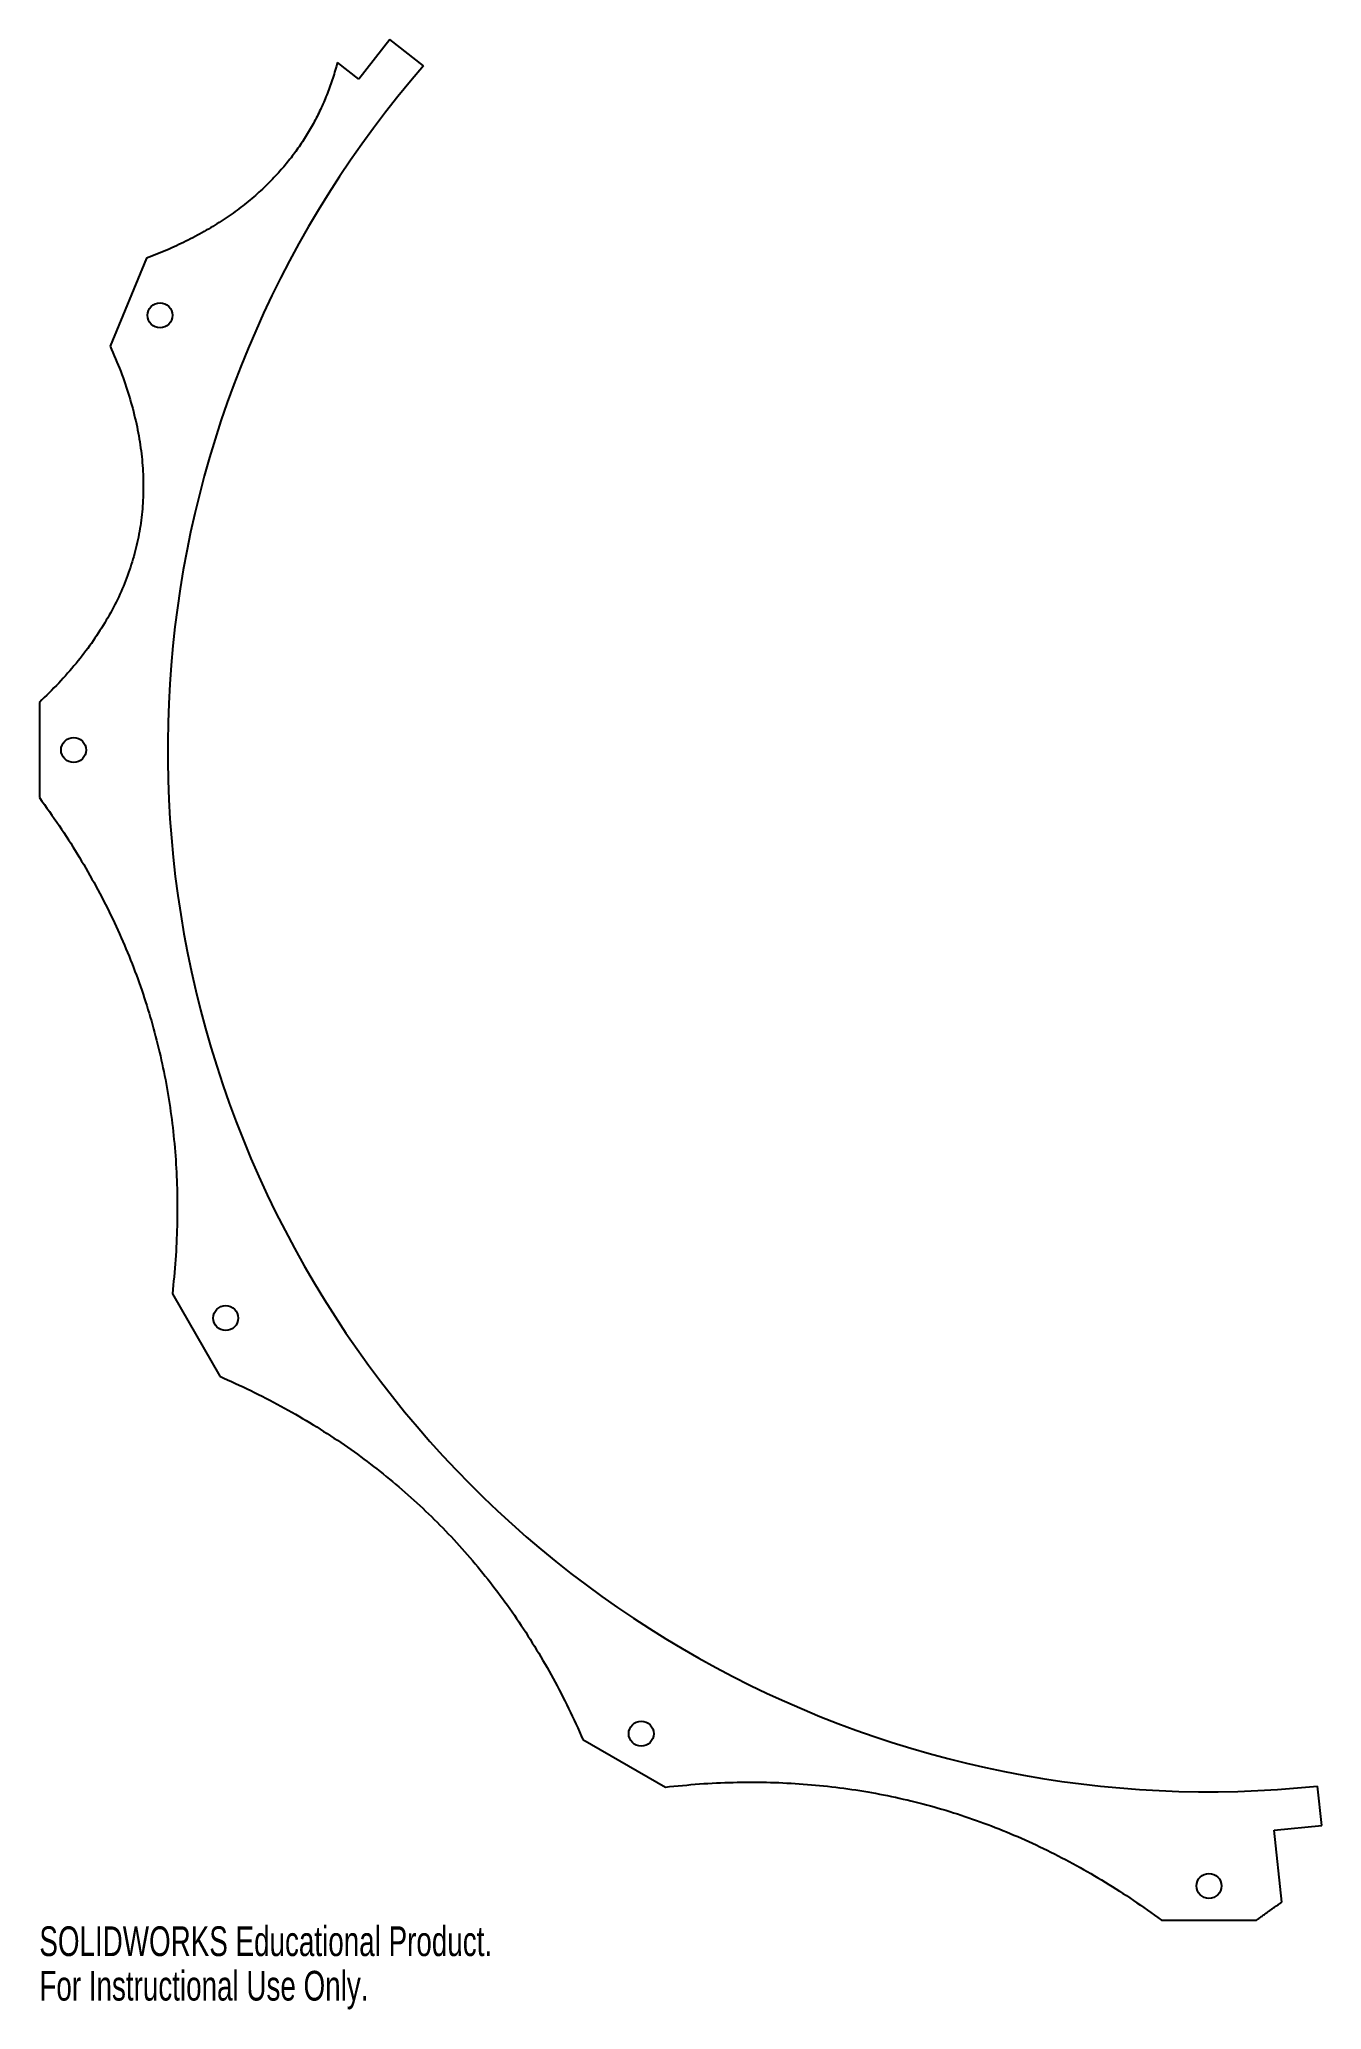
# Model space of a CAD drawing. Header units: inches. Extents: x -7.5 to 0.7, y -8.1 to 4.6.
import ezdxf

# ---------------------------------------------------------------- set-up
doc = ezdxf.new("R2010")
doc.units = ezdxf.units.IN
doc.header["$MEASUREMENT"] = 0
doc.styles.add('SLDTEXTSTYLE0', font='TXT', dxfattribs={"width": 0.7})

msp = doc.modelspace()

# ---------------------------------------------------------------- linework, layer by layer
at = {"color": 7, "linetype": 'Continuous', "lineweight": 25}
for p, q in [((-5.248, 4.551), (-5.448, 4.297)), ((-5.032, 4.381), (-5.248, 4.551)), ((-5.448, 4.297), (-5.584, 4.404)), ((-6.807, 3.149), (-7.04, 2.586)), ((-7.494, 0.305), (-7.494, -0.305)), ((-6.642, -3.483), (-6.338, -4.011)), ((-4.011, -6.338), (-3.483, -6.642)), ((0.722, -6.887), (0.695, -6.636)), ((0.418, -6.919), (0.722, -6.887)), ((0.466, -7.379), (0.418, -6.919)), ((-0.305, -7.494), (0.305, -7.494))]:
    msp.add_line(p, q, dxfattribs=at)
for centre in [(-6.721, 2.784), (-7.275, 0), (-6.3, -3.638), (-3.638, -6.3), (0, -7.275)]:
    msp.add_circle(centre, 0.08, dxfattribs=at)
msp.add_arc((0, 0), 6.672, 138.9564, 275.981, dxfattribs=at)
for points in [[(-5.584, 4.404), (-5.817, 3.523), (-6.807, 3.149)], [(-7.04, 2.586), (-6.452, 1.283), (-7.494, 0.305)], [(-7.494, -0.305), (-6.443, -1.726), (-6.642, -3.483)], [(-6.338, -4.011), (-4.717, -4.717), (-4.011, -6.338)], [(-3.483, -6.642), (-1.726, -6.443), (-0.305, -7.494)], [(0.305, -7.494), (0.385, -7.435), (0.466, -7.379)]]:
    msp.add_open_spline(points, degree=2, dxfattribs=at)

# ---------------------------------------------------------------- texts
at = {"color": 7, "linetype": 'Continuous', "char_height": 0.1903, "attachment_point": 1, "style": 'SLDTEXTSTYLE0'}
for s, insert in [('SOLIDWORKS Educational Product.', (-7.494, -7.534)), ('For Instructional Use Only.', (-7.494, -7.819))]:
    msp.add_mtext(s, dxfattribs=dict(at, insert=insert))

doc.saveas('drawing.dxf')
